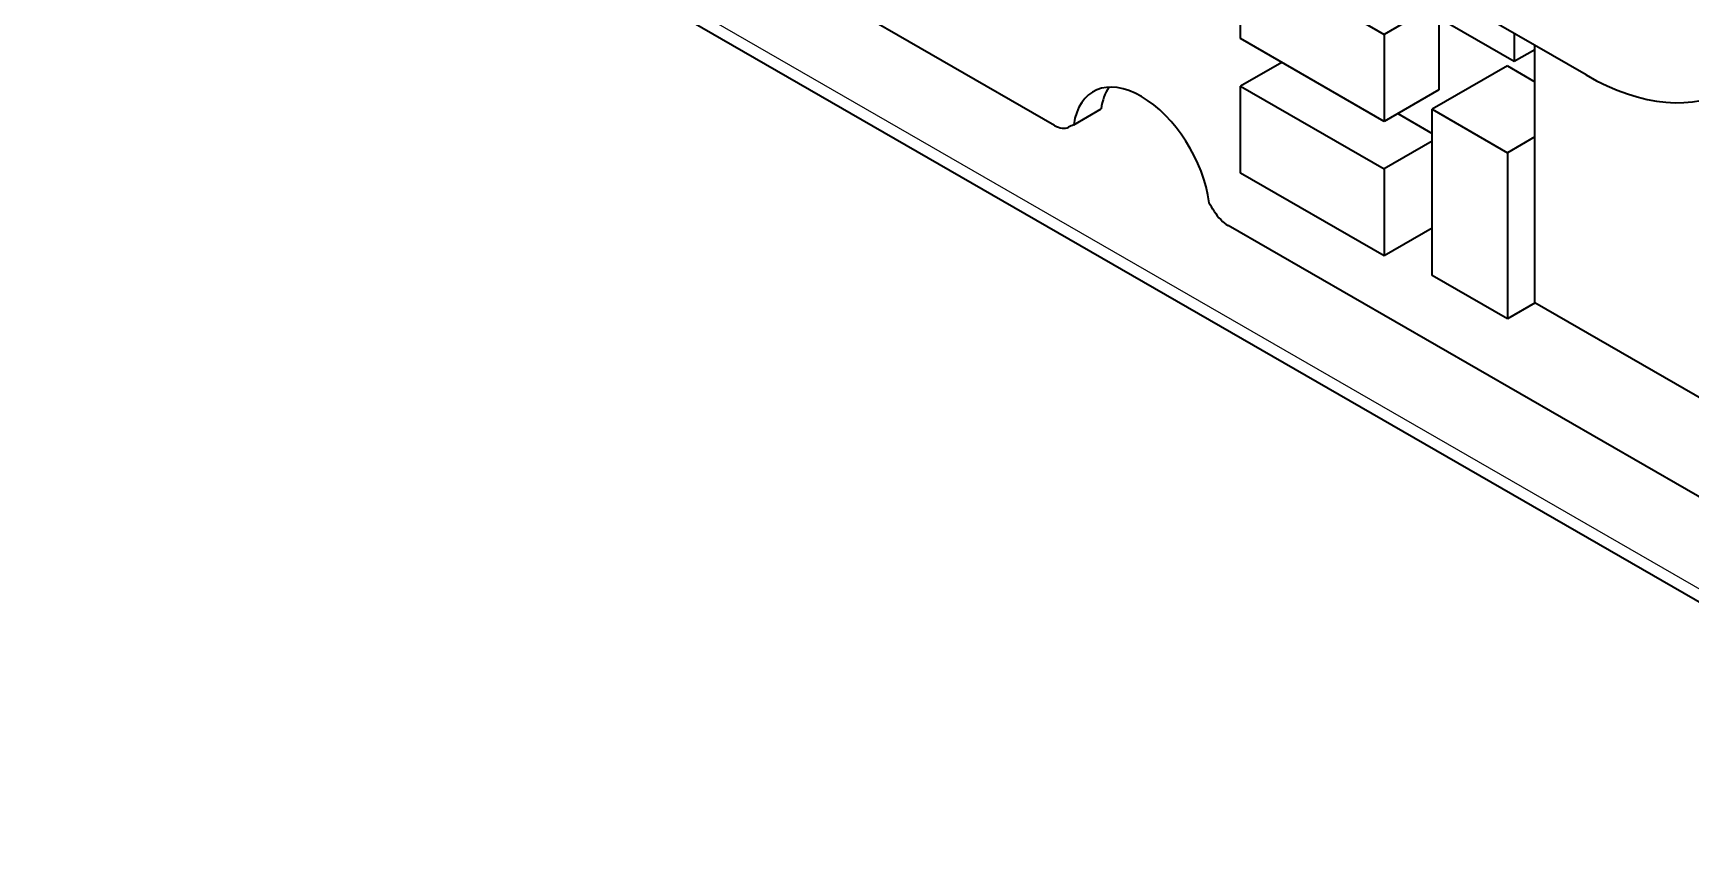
# Model space of a CAD drawing. Header units: millimetres. Extents: x 0 to 119, y 0 to 84.
# Drawn here: x 32.4 to 39.26, y 7.41 to 10.74 of the extents above; entities that cross this region are included whole.
import ezdxf

# ---------------------------------------------------------------- set-up
doc = ezdxf.new("R2010")
doc.units = ezdxf.units.MM
doc.header["$LTSCALE"] = 0.2
doc.layers.add('Sichtbar (ISO)', color=7, linetype='Continuous', lineweight=35)
doc.layers.add('Sichtbar schmal (ISO)', color=7, linetype='Continuous', lineweight=25)

msp = doc.modelspace()

# ---------------------------------------------------------------- linework, layer by layer
at = {"layer": 'Sichtbar (ISO)'}
for p, q in [((47.1928, 3.8347), (32.4368, 12.3321)), ((38.824, 10.5639), (35.9956, 12.1927)), ((36.6263, 10.3548), (33.6298, 12.0803)), ((37.3956, 10.7139), (37.3956, 11.0736)), ((37.3956, 11.0736), (37.9896, 10.7316)), ((38.2159, 10.8619), (37.9896, 10.7316)), ((38.2159, 10.7979), (38.2159, 10.5022)), ((38.527, 10.6187), (38.2159, 10.7979)), ((37.9896, 10.3719), (37.3956, 10.7139)), ((37.9896, 10.7316), (37.9896, 10.3719)), ((38.527, 10.7349), (38.527, 10.6187)), ((38.6119, 10.6676), (38.527, 10.6187)), ((38.6119, 9.6224), (38.6119, 10.6861)), ((37.566, 10.6158), (37.3956, 10.5177)), ((38.4987, 10.6009), (38.1876, 10.4218)), ((38.4987, 10.6009), (38.6119, 10.5358)), ((37.3956, 10.158), (37.3956, 10.5177)), ((37.3956, 10.5177), (37.9896, 10.1757)), ((38.2159, 10.5022), (37.9896, 10.3719)), ((36.7059, 10.358), (36.819, 10.4231)), ((38.1876, 9.735), (38.1876, 10.4218)), ((38.1876, 10.4218), (38.4987, 10.2426)), ((38.0455, 10.4041), (38.1876, 10.3223)), ((38.1876, 10.2897), (37.9896, 10.1757)), ((38.6119, 10.3077), (38.4987, 10.2426)), ((38.4987, 10.2426), (38.4987, 9.5558)), ((37.9896, 9.8159), (37.3956, 10.158)), ((37.9896, 10.1757), (37.9896, 9.8159)), ((41.7231, 7.4197), (37.3447, 9.941)), ((38.1876, 9.93), (37.9896, 9.8159)), ((38.4987, 9.5558), (38.1876, 9.735)), ((38.6131, 9.6217), (38.4987, 9.5558)), ((40.1109, 8.7591), (38.6119, 9.6224))]:
    msp.add_line(p, q, dxfattribs=at)
for centre, major_axis, start_param, end_param in [((38.824, 11.545), (0.5988, -1.0399), 5.499721, 7.070517), ((36.9855, 10.1479), (-0.1996, 0.3466), 4.079493, 6.919949), ((37.0987, 10.213), (-0.1996, 0.3466), 0.286188, 0.636764), ((36.6263, 10.4529), (0.0599, -0.104), 5.499725, 6.250888), ((37.3019, 9.2272), (-0.6388, 1.1092), 6.218587, 6.250868), ((36.6691, 9.5916), (-0.6388, 1.1092), 4.748574, 4.780854), ((37.3447, 10.0391), (-0.0599, 0.104), 1.606961, 2.358124)]:
    msp.add_ellipse(centre, major_axis=major_axis, ratio=0.578093, start_param=start_param, end_param=end_param, dxfattribs=at)
at = {"layer": 'Sichtbar schmal (ISO)'}
msp.add_line((47.1595, 3.9082), (32.4035, 12.4056), dxfattribs=at)

doc.saveas('drawing.dxf')
